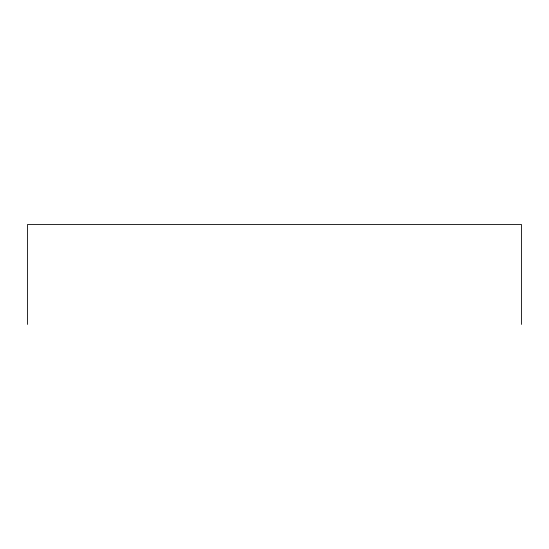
<?xml version="1.0" encoding="UTF-8"?>
<svg xmlns="http://www.w3.org/2000/svg" width="549" height="549" viewBox="0 0 549 549"><rect width="100%" height="100%" fill="white"/><g stroke="black" fill="none" stroke-linecap="round" stroke-linejoin="round"><path stroke-width="0.82" d="M521.55 324.425L521.55 224.575L27.45 224.575L27.45 324.425"/></g></svg>
